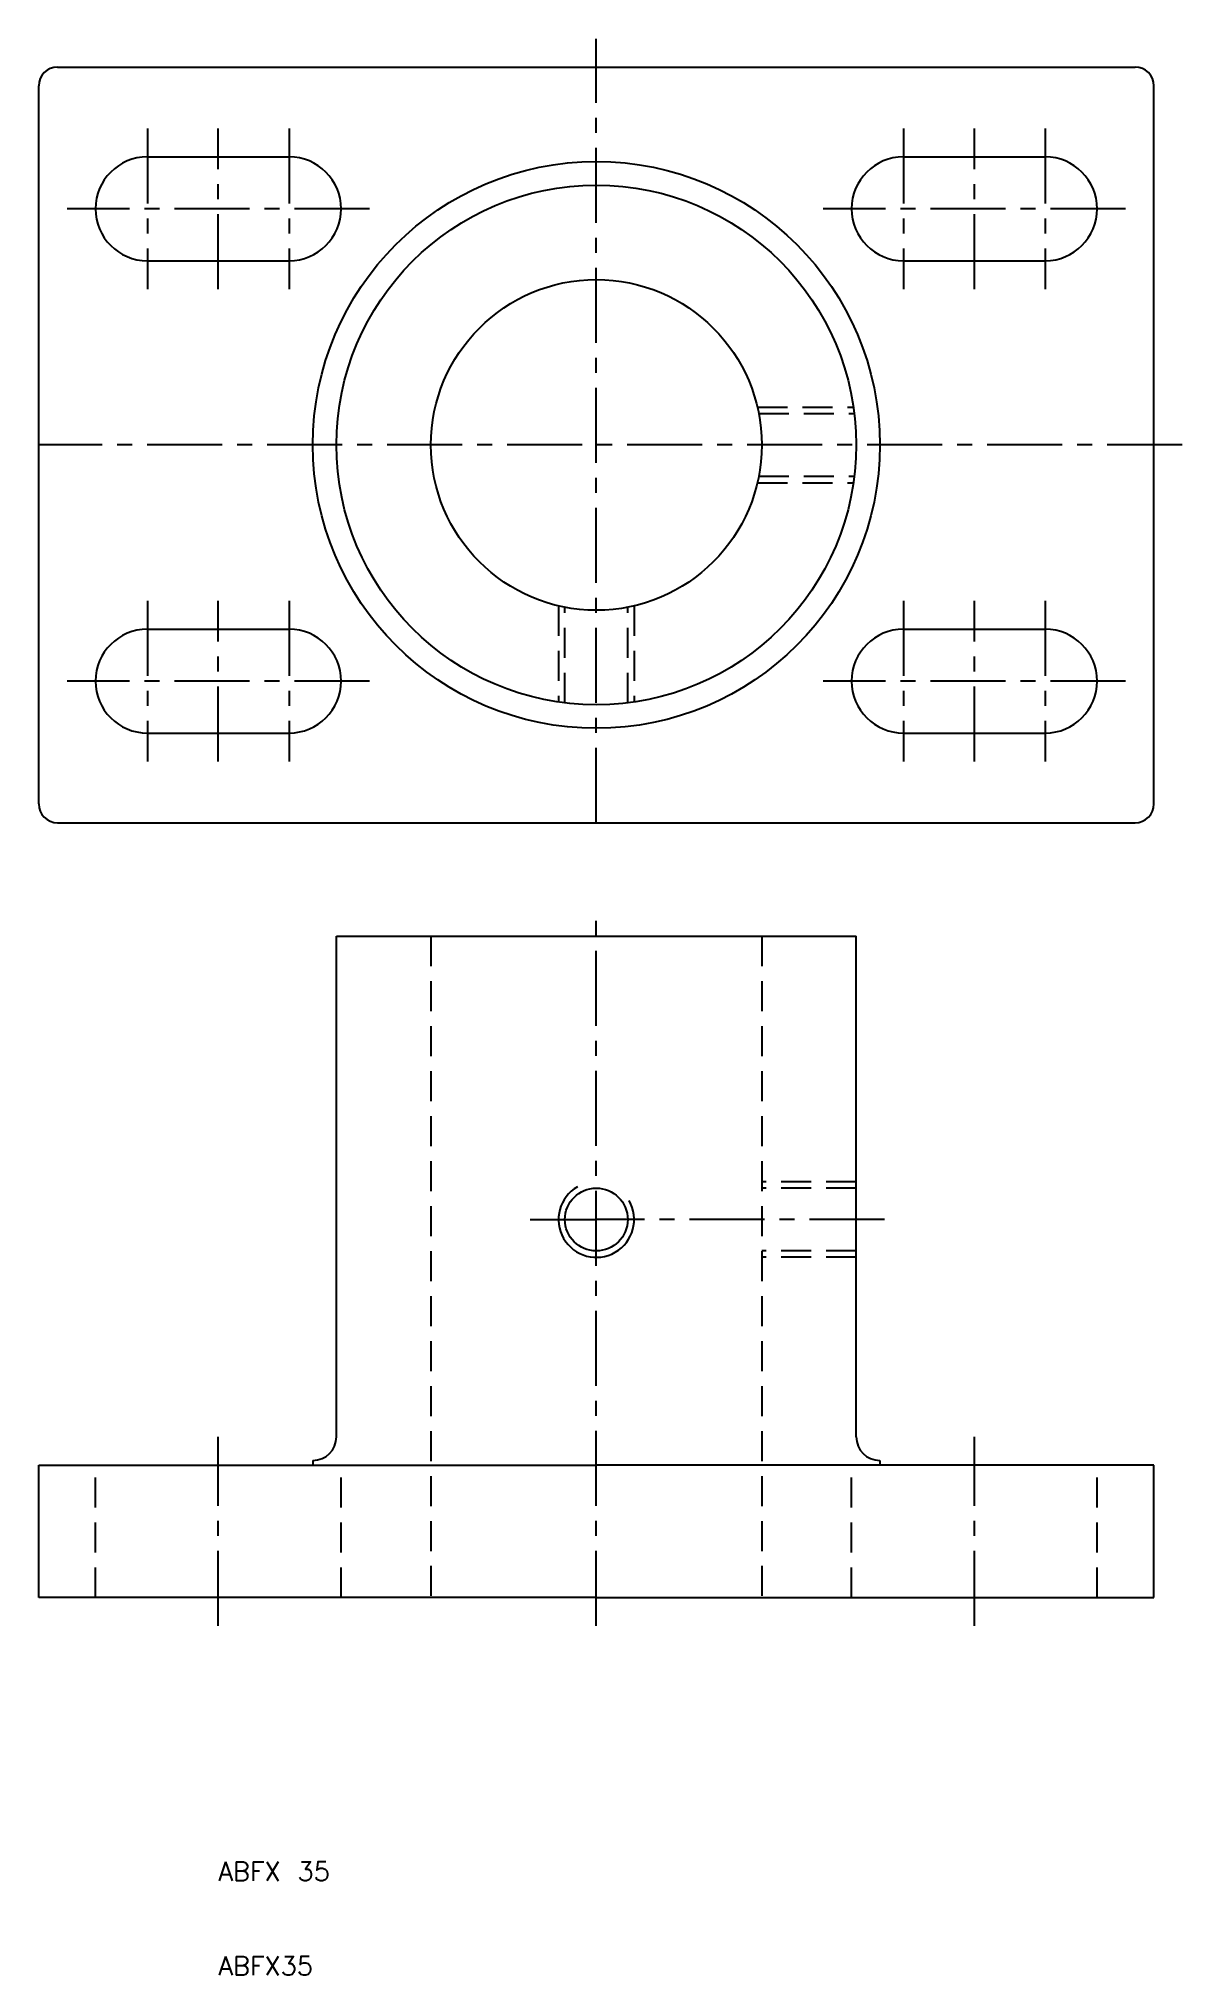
# Model space of a CAD drawing. Extents: x -9 to 112, y 10 to 215.
import ezdxf

# ---------------------------------------------------------------- set-up
doc = ezdxf.new("R2010")
doc.units = 0
doc.header["$LTSCALE"] = 0.25
doc.linetypes.add('CENTER', pattern=[50.8, 31.75, -6.35, 6.35, -6.35])
doc.linetypes.add('DASHED', pattern=[19.05, 12.7, -6.35])
doc.layers.get('0').update_dxf_attribs({"linetype": 'CONTINUOUS'})
doc.layers.add('CENTER', color=1, linetype='CENTER')
doc.styles.get("Standard").update_dxf_attribs({"font": 'txt.shx', "bigfont": 'extfont.shx'})

msp = doc.modelspace()

# ---------------------------------------------------------------- linework, layer by layer
for p, q in [((-7, 212), (107, 212)), ((-9, 134), (-9, 210)), ((109, 134), (109, 210)), ((2.5, 202.5), (17.5, 202.5)), ((82.5, 202.5), (97.5, 202.5)), ((2.5, 191.5), (17.5, 191.5)), ((82.5, 191.5), (97.5, 191.5)), ((2.5, 152.5), (17.5, 152.5)), ((82.5, 152.5), (97.5, 152.5)), ((2.5, 141.5), (17.5, 141.5)), ((82.5, 141.5), (97.5, 141.5)), ((-7, 132), (107, 132)), ((22.5, 120), (77.5, 120)), ((22.5, 67), (22.5, 120)), ((77.5, 67), (77.5, 120)), ((-9, 50), (-9, 64)), ((-9, 64), (22.5, 64)), ((20, 64.5), (20, 64)), ((22.5, 64), (50, 64)), ((77.5, 64), (50, 64)), ((109, 64), (77.5, 64)), ((80, 64.5), (80, 64)), ((109, 50), (109, 64)), ((50, 50), (-9, 50)), ((50, 50), (109, 50))]:
    msp.add_line(p, q)
at = {"color": 3, "linetype": 'DASHED'}
for p, q in [((67.036725, 176), (77.207536, 176)), ((67.181512, 175.3235), (77.298431, 175.3235)), ((67.181512, 168.6765), (77.298431, 168.6765)), ((67.036725, 168), (77.207536, 168)), ((46, 154.963275), (46, 144.792464)), ((46.6765, 144.701569), (46.6765, 154.818488)), ((53.3235, 144.701569), (53.3235, 154.818488)), ((54, 154.963275), (54, 144.792464)), ((32.5, 120), (32.5, 50)), ((67.5, 120), (67.5, 50)), ((77.5, 94), (67.5, 94)), ((77.5, 93.3235), (67.5, 93.3235)), ((77.5, 86.6765), (67.5, 86.6765)), ((77.5, 86), (67.5, 86)), ((-3, 50), (-3, 64)), ((23, 50), (23, 64)), ((77, 50), (77, 64)), ((103, 50), (103, 64))]:
    msp.add_line(p, q, dxfattribs=at)
for centre, radius in [((50, 172), 30), ((50, 172), 27.5), ((50, 172), 17.5), ((50, 90), 3.3235)]:
    msp.add_circle(centre, radius)
for centre, radius, start, end in [((-7, 210), 2, 90, 180), ((107, 210), 2, 0, 90), ((2.5, 197), 5.5, 90, 270), ((17.5, 197), 5.5, 270, 90), ((82.5, 197), 5.5, 90, 270), ((97.5, 197), 5.5, 270, 90), ((2.5, 147), 5.5, 90, 270), ((17.5, 147), 5.5, 270, 90), ((82.5, 147), 5.5, 90, 270), ((97.5, 147), 5.5, 270, 90), ((-7, 134), 2, 180, 270), ((107, 134), 2, 270, 0), ((20, 67), 2.5, 270, 0), ((80, 67), 2.5, 180, 270)]:
    msp.add_arc(centre, radius, start, end)
at = {"color": 3}
msp.add_arc((50, 90), 4, 120, 30, dxfattribs=at)
at = {"layer": 'CENTER', "color": 1, "linetype": 'CENTER'}
for p, q in [((50, 132), (50, 215)), ((2.5, 205.5), (2.5, 188.5)), ((10, 188.5), (10, 205.5)), ((17.5, 205.5), (17.5, 188.5)), ((82.5, 205.5), (82.5, 188.5)), ((90, 188.5), (90, 205.5)), ((97.5, 205.5), (97.5, 188.5)), ((26, 197), (-6, 197)), ((106, 197), (74, 197)), ((112, 172), (-9, 172)), ((2.5, 155.5), (2.5, 138.5)), ((10, 138.5), (10, 155.5)), ((17.5, 155.5), (17.5, 138.5)), ((82.5, 155.5), (82.5, 138.5)), ((90, 138.5), (90, 155.5)), ((97.5, 155.5), (97.5, 138.5)), ((26, 147), (-6, 147)), ((106, 147), (74, 147)), ((50, 47), (50, 123)), ((43, 90), (50, 90)), ((80.5, 90), (50, 90)), ((10, 47), (10, 67)), ((90, 47), (90, 67))]:
    msp.add_line(p, q, dxfattribs=at)

# ---------------------------------------------------------------- texts
for s, p in [('ABFX 35', (10, 20)), ('ABFX35', (10, 10))]:
    msp.add_text(s, height=2).set_placement(p)

doc.saveas('drawing.dxf')
